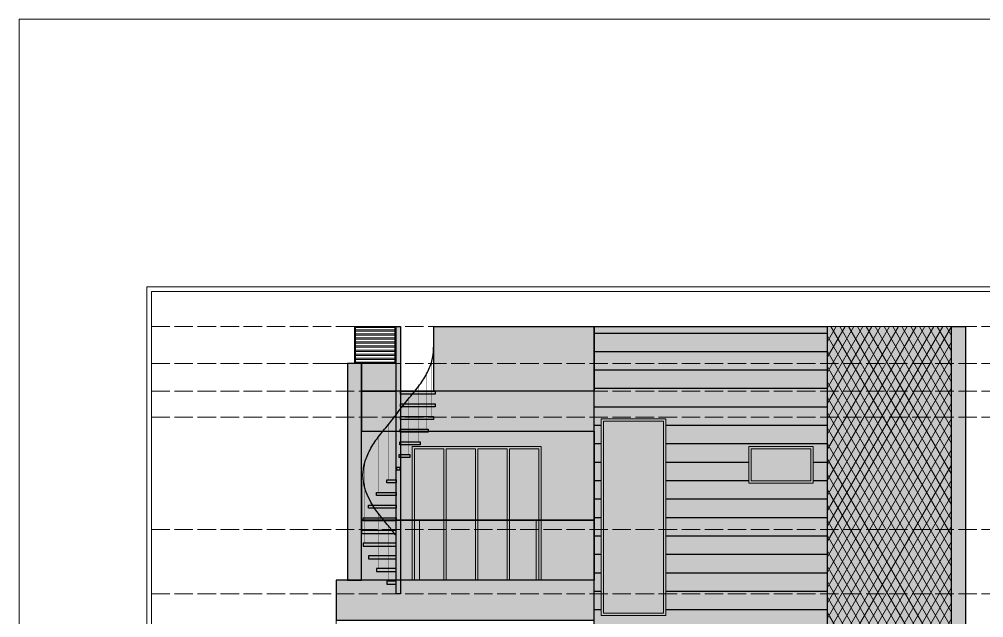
# Model space of a CAD drawing. Header units: millimetres. Extents: x 56222 to 3066687, y -650199 to -121287.
# Drawn here: x 151738 to 152366, y -175197 to -174808 of the extents above; entities that cross this region are included whole.
import ezdxf

# ---------------------------------------------------------------- set-up
doc = ezdxf.new("R2010")
doc.units = ezdxf.units.MM
doc.header["$MEASUREMENT"] = 0
doc.linetypes.add('ACAD_ISO02W100', pattern=[15, 12, -3])
for name, color, linetype, lineweight in [('@~LEVEL GRID LINE', 43, 'ACAD_ISO02W100', 9), ('ELEVATION', 250, 'Continuous', 9), ('ELEVATION ( D~W~RaiL )', 250, 'Continuous', 9), ('ELEVATION ( HATCH )', 251, 'Continuous', 9), ('ELEVATION ( WALL COLOUR ) X_', 7, 'Continuous', 9), ('SECTION', 7, 'Continuous', 9), ('SECTION ( D~W~RaiL )', 250, 'Continuous', 18), ('SECTION ( GLASS  COLOUR ) X_', 7, 'Continuous', 9), ('X_SHEET', 7, 'Continuous', 9)]:
    doc.layers.add(name, color=color, linetype=linetype, lineweight=lineweight)
doc.layers.add('ELEVATION ( GLASS COLOUR ) X_', color=7, linetype='Continuous')
doc.layers.add('ELEVATION )~BOUNDRY ~( WALL COLOUR ) _', color=7, linetype='Continuous')

# ---------------------------------------------------------------- blocks, each defined once
blk = doc.blocks.new('SPRIAL STAIR')
at = {"layer": 'ELEVATION', "lineweight": 30}
h = blk.add_hatch(color=1, dxfattribs=at)
h.set_gradient(color1=(169, 105, 75), color2=(239, 226, 220), one_color=1, tint=0.9, name='CYLINDER')
h.paths.add_polyline_path([(1.5, 0), (-1.5, 0), (-1.5, 174), (1.5, 174)])
at = {"layer": 'ELEVATION', "lineweight": -3}
blk.add_lwpolyline([(1.5, 0), (-1.5, 0), (-1.5, 174), (1.5, 174)], close=True, dxfattribs=at)
at = {"layer": 'ELEVATION', "color": 32, "const_width": 0.18}
for points in [[(23, 132), (23, 168)], [(23, 123.75), (23, 159.75)], [(21.83, 115.5), (21.83, 151.5)], [(18.42, 107.25), (18.42, 143.25)], [(13.11, 99), (13.11, 135)], [(6.42, 90.75), (6.42, 126.75)], [(0, 82.5), (0, 118.5)], [(-6.42, 74.25), (-6.42, 110.25)], [(-13.11, 66), (-13.11, 102)], [(-18.42, 57.75), (-18.42, 93.75)], [(-21.83, 49.5), (-21.83, 85.5)], [(-23, 41.25), (-23, 77.25)], [(-21.83, 33), (-21.83, 69)], [(-18.42, 24.75), (-18.42, 60.75)], [(-13.11, 16.5), (-13.11, 52.5)], [(-6.42, 8.25), (-6.42, 44.25)]]:
    blk.add_lwpolyline(points, dxfattribs=at)
at = {"layer": 'ELEVATION', "color": 32, "lineweight": -3}
for points in [[(1.5, 132), (24, 132), (24, 130), (1.5, 130)], [(1.5, 123.75), (24, 123.75), (24, 121.75), (1.5, 121.75)], [(1.43, 115.5), (22.83, 115.5), (22.83, 113.5), (1.43, 113.5)], [(1.21, 107.25), (19.42, 107.25), (19.42, 105.25), (1.21, 105.25)], [(0.88, 99), (14.11, 99), (14.11, 97), (0.88, 97)], [(0.46, 90.75), (7.42, 90.75), (7.42, 88.75), (0.46, 88.75)], [(-1, 82.5), (1, 82.5), (1, 80.5), (-1, 80.5)], [(-7.42, 74.25), (-1.5, 74.25), (-1.5, 72.25), (-7.42, 72.25)], [(-14.11, 66), (-1.5, 66), (-1.5, 64), (-14.11, 64)], [(-19.42, 57.75), (-1.5, 57.75), (-1.5, 55.75), (-19.42, 55.75)], [(-22.83, 49.5), (-1.5, 49.5), (-1.5, 47.5), (-22.83, 47.5)], [(-24, 39.25), (-1.5, 39.25), (-1.5, 41.25), (-24, 41.25)], [(-22.83, 31), (-1.5, 31), (-1.5, 33), (-22.83, 33)], [(-19.42, 22.75), (-1.5, 22.75), (-1.5, 24.75), (-19.42, 24.75)], [(-14.11, 14.5), (-1.5, 14.5), (-1.5, 16.5), (-14.11, 16.5)], [(-7.42, 6.25), (-1.5, 6.25), (-1.5, 8.25), (-7.42, 8.25)]]:
    blk.add_lwpolyline(points, close=True, dxfattribs=at)
at = {"layer": 'ELEVATION', "color": 32, "lineweight": 30}
blk.add_open_spline([(-1.5, 37.97), (-3.11, 40.08), (-6.9, 44.99), (-13.12, 52.15), (-20.03, 62.59), (-23.89, 74.3), (-22.13, 85.81), (-18.51, 94.14), (-13.13, 102.36), (-6.36, 110.13), (0, 118.5), (6.36, 126.87), (13.13, 134.64), (18.49, 142.86), (22.2, 151.19), (23.19, 159.73), (23.06, 165.25), (23, 168)], degree=3, knots=[2.475585, 2.475585, 2.475585, 2.475585, 10.451449, 21.073335, 30.884245, 48.009061, 56.342265, 65.268822, 75.079732, 85.701618, 96.153067, 106.604516, 117.226402, 127.037312, 135.963869, 144.297073, 152.547073, 152.547073, 152.547073, 152.547073], dxfattribs=at)

msp = doc.modelspace()

# ---------------------------------------------------------------- hatches: boundary and pattern name
at = {"layer": 'ELEVATION'}
h = msp.add_hatch(color=256, dxfattribs=at)
h.set_gradient(color1=(228, 222, 202), color2=(243, 240, 231), one_color=1, tint=0.93, name='CYLINDER')
h.paths.add_polyline_path([(152007.7441, -175007.8348), (152112.2441, -175007.8348), (152112.2441, -175049.8348), (152007.7441, -175049.8348)])
h = msp.add_hatch(color=256, dxfattribs=at)
h.set_gradient(color1=(153, 81, 71), color2=(176, 95, 84), one_color=1, tint=0.51)
h.paths.add_polyline_path([(151960.7441, -175031.8348), (151951.7441, -175031.8348), (151951.7441, -175172.8348), (151960.7441, -175172.8348)])
h = msp.add_hatch(color=256, dxfattribs=at)
h.set_gradient(color1=(228, 222, 202), color2=(243, 240, 231), one_color=1, tint=0.93, name='CYLINDER')
h.paths.add_polyline_path([(151983.2441, -175031.8348), (151960.7441, -175031.8348), (151960.7441, -175049.8348), (151983.2441, -175049.8348)])
at = {"layer": 'ELEVATION', "lineweight": 30}
h = msp.add_hatch(color=256, dxfattribs=at)
h.set_gradient(color1=(255, 207, 158), color2=(255, 232, 209), one_color=1, tint=0.91, name='CYLINDER')
h.paths.add_polyline_path([(151960.7441, -175075.8348), (152112.2441, -175075.8348), (152112.2441, -175172.8348), (151960.7441, -175172.8348)])
h.paths.add_polyline_path([(151993.7441, -175085.8348), (152077.7441, -175085.8348), (152077.7441, -175172.8348), (151993.7441, -175172.8348)], flags=16)
at = {"layer": 'ELEVATION ( D~W~RaiL )'}
h = msp.add_hatch(dxfattribs=at)
h.set_pattern_fill('ANSI32', color=256, scale=7, angle=135, style=0)
h.set_pattern_definition([(180, (151961.4441, -175031.8348), (-4e-16, -2.625), []), (180, (151960.5691, -175030.9598), (-4e-16, -2.625), [])])
h.paths.add_polyline_path([(151956.9441, -175031.8348), (151982.5441, -175031.8348), (151982.5441, -175008.5348), (151956.9441, -175008.5348)])
at = {"layer": 'ELEVATION ( GLASS COLOUR ) X_'}
h = msp.add_hatch(color=256, dxfattribs=at)
h.set_gradient(color1=(196, 215, 217), color2=(243, 247, 247), one_color=1, tint=0.96, name='CYLINDER')
h.paths.add_polyline_path([(152158.7441, -175195.8348), (152116.7441, -175195.8348), (152116.7441, -175067.8348), (152158.7441, -175067.8348)])
h = msp.add_hatch(color=256, dxfattribs=at)
h.set_gradient(color1=(196, 215, 217), color2=(243, 247, 247), one_color=1, tint=0.96, name='CYLINDER')
h.paths.add_polyline_path([(151993.7441, -175085.8348), (152077.7441, -175085.8348), (152077.7441, -175172.8348), (151993.7441, -175172.8348)])
h = msp.add_hatch(color=256, dxfattribs=at)
h.set_gradient(color1=(196, 215, 217), color2=(243, 247, 247), one_color=1, tint=0.96, name='CYLINDER')
h.paths.add_polyline_path([(152212.7441, -175085.8348), (152254.7441, -175085.8348), (152254.7441, -175109.8348), (152212.7441, -175109.8348)])
at = {"layer": 'ELEVATION ( HATCH )', "lineweight": -3}
h = msp.add_hatch(dxfattribs=at)
h.set_pattern_fill('_USER', color=256, scale=12, style=0, pattern_type=0)
h.set_pattern_definition([(0, (4433.325, -1900.031), (0, 12), [])])
h.paths.add_polyline_path([(152263.7441, -175475.8348), (152112.2441, -175475.8348), (152112.2441, -175007.8348), (152263.7441, -175007.8348)])
h.paths.add_polyline_path([(152212.7441, -175287.8348), (152254.7441, -175287.8348), (152254.7441, -175371.8348), (152212.7441, -175371.8348)], flags=16)
h.paths.add_polyline_path([(152212.7441, -175085.8348), (152254.7441, -175085.8348), (152254.7441, -175109.8348), (152212.7441, -175109.8348)], flags=16)
h.paths.add_polyline_path([(152116.7441, -175375.8348), (152158.7441, -175375.8348), (152158.7441, -175399.8348), (152116.7441, -175399.8348)], flags=16)
h.paths.add_polyline_path([(152158.7441, -175327.8348), (152116.7441, -175327.8348), (152116.7441, -175243.8348), (152158.7441, -175243.8348)], flags=16)
h.paths.add_polyline_path([(152158.7441, -175195.8348), (152116.7441, -175195.8348), (152116.7441, -175067.8348), (152158.7441, -175067.8348)], flags=16)
at = {"layer": 'ELEVATION ( HATCH )'}
h = msp.add_hatch(dxfattribs=at)
h.set_pattern_fill('_USER', color=34, scale=5, angle=60, style=0, pattern_type=0)
h.set_pattern_definition([(60, (152259.244, -175475.835), (-4.330127, 2.5), [])])
h.paths.add_polyline_path([(152263.7441, -175475.8348), (152344.7441, -175475.8348), (152344.7441, -175007.7445), (152263.7441, -175007.8348)])
h = msp.add_hatch(dxfattribs=at)
h.set_pattern_fill('_USER', color=34, scale=5, angle=300, style=0, pattern_type=0)
h.set_pattern_definition([(300, (152259.244, -175475.835), (4.330127, 2.5), [])])
h.paths.add_polyline_path([(152263.7441, -175475.8348), (152344.7441, -175475.8348), (152344.7441, -175007.7445), (152263.7441, -175007.8348)])
at = {"layer": 'ELEVATION ( WALL COLOUR ) X_'}
h = msp.add_hatch(color=256, dxfattribs=at)
h.set_gradient(color1=(228, 222, 202), color2=(243, 240, 231), one_color=1, tint=0.93, name='CYLINDER')
h.paths.add_polyline_path([(152263.7441, -175475.8348), (152112.2441, -175475.8348), (152112.2441, -175007.8348), (152263.7441, -175007.8348)])
h.paths.add_polyline_path([(152212.7441, -175287.8348), (152254.7441, -175287.8348), (152254.7441, -175371.8348), (152212.7441, -175371.8348)], flags=16)
h.paths.add_polyline_path([(152212.7441, -175085.8348), (152254.7441, -175085.8348), (152254.7441, -175109.8348), (152212.7441, -175109.8348)], flags=16)
h.paths.add_polyline_path([(152116.7441, -175375.8348), (152158.7441, -175375.8348), (152158.7441, -175399.8348), (152116.7441, -175399.8348)], flags=16)
h.paths.add_polyline_path([(152158.7441, -175327.8348), (152116.7441, -175327.8348), (152116.7441, -175243.8348), (152158.7441, -175243.8348)], flags=16)
h.paths.add_polyline_path([(152158.7441, -175195.8348), (152116.7441, -175195.8348), (152116.7441, -175067.8348), (152158.7441, -175067.8348)], flags=16)
h = msp.add_hatch(color=256, dxfattribs=at)
h.set_gradient(color1=(236, 232, 218), color2=(248, 247, 242), one_color=1, tint=0.96, name='CYLINDER')
h.paths.add_polyline_path([(152263.7441, -175475.8348), (152344.7441, -175475.8348), (152344.7441, -175007.7445), (152263.7441, -175007.8348)])
h = msp.add_hatch(color=256, dxfattribs=at)
h.set_gradient(color1=(228, 222, 202), color2=(243, 240, 231), rotation=90, one_color=1, tint=0.93, name='CYLINDER')
h.paths.add_polyline_path([(152353.7441, -175481.8348), (152344.7441, -175481.8348), (152344.7441, -175007.8348), (152353.7441, -175007.8348)])
h = msp.add_hatch(color=256, dxfattribs=at)
h.set_gradient(color1=(154, 163, 167), color2=(184, 191, 193), rotation=90, one_color=1, tint=0.74, name='CYLINDER')
h.paths.add_polyline_path([(152112.2441, -175049.8348), (151960.7441, -175049.8348), (151960.7441, -175075.8348), (152112.2441, -175075.8348)])
h = msp.add_hatch(color=256, dxfattribs=at)
h.set_gradient(color1=(154, 163, 167), color2=(184, 191, 193), rotation=90, one_color=1, tint=0.74, name='CYLINDER')
h.paths.add_polyline_path([(152112.2441, -175172.8348), (151944.2441, -175172.8348), (151944.2441, -175198.8348), (152112.2441, -175198.8348)])
at = {"layer": 'SECTION ( GLASS  COLOUR ) X_'}
h = msp.add_hatch(color=5, dxfattribs=at)
h.set_gradient(color1=(196, 215, 217), color2=(243, 247, 247), rotation=90, one_color=1, tint=0.96, name='CYLINDER')
h.paths.add_polyline_path([(152112.2441, -175133.8348), (151960.7441, -175133.8348), (151960.7441, -175172.8348), (152112.2441, -175172.8348)])

# ---------------------------------------------------------------- linework, layer by layer
at = {"layer": '@~LEVEL GRID LINE'}
for p, q in [((151824.1204, -175007.8348), (152488.2956, -175007.8348)), ((151824.1204, -175031.8348), (152488.2956, -175031.8348)), ((151824.1204, -175049.8348), (152488.2956, -175049.8348)), ((151824.1204, -175139.8348), (152488.2956, -175139.8348)), ((151824.1204, -175181.8348), (152488.2956, -175181.8348))]:
    msp.add_line(p, q, dxfattribs=at)
at = {"layer": '@~LEVEL GRID LINE', "color": 6}
msp.add_line((151824.1204, -175066.8348), (152488.2956, -175066.8348), dxfattribs=at)
at = {"layer": 'ELEVATION'}
for p, q in [((152007.7441, -175007.8348), (152263.7441, -175007.8348)), ((152007.7441, -175049.8348), (152007.7441, -175007.8348)), ((152112.2441, -175337.8348), (152112.2441, -175007.8348)), ((152263.7441, -175007.8348), (152263.7441, -175481.8348)), ((152344.7441, -175007.8348), (152344.7441, -175481.8348)), ((152353.7441, -175007.8348), (152353.7441, -175481.8348)), ((151983.2441, -175031.8348), (151934.5343, -175031.8348)), ((151951.7441, -175172.8348), (151951.7441, -175031.8348)), ((151960.7441, -175031.8348), (151951.7441, -175031.8348)), ((151960.7441, -175172.8348), (151960.7441, -175031.8348)), ((151944.2441, -175330.8348), (151944.2441, -175172.8348)), ((151944.2441, -175198.8348), (151944.2441, -175172.8348)), ((151944.2441, -175172.8348), (152112.2441, -175172.8348))]:
    msp.add_line(p, q, dxfattribs=at)
at = {"layer": 'ELEVATION', "color": 253}
for p, q in [((151998.6191, -175133.8348), (151998.6191, -175172.8348)), ((152036.4941, -175133.8348), (152036.4941, -175172.8348)), ((152074.3691, -175133.8348), (152074.3691, -175172.8348))]:
    msp.add_line(p, q, dxfattribs=at)
at = {"layer": 'ELEVATION'}
for points in [[(152263.7441, -175475.8348), (152344.7441, -175475.8348), (152344.7441, -175007.7445), (152263.7441, -175007.8348)], [(151960.7441, -175075.8348), (152112.2441, -175075.8348), (152112.2441, -175049.8348), (151960.7441, -175049.8348)]]:
    msp.add_lwpolyline(points, close=True, dxfattribs=at)
at = {"layer": 'ELEVATION ( D~W~RaiL )'}
for points in [[(151956.2441, -175031.8348), (151983.2441, -175031.8348), (151983.2441, -175007.8348), (151956.2441, -175007.8348)], [(151956.9441, -175031.8348), (151982.5441, -175031.8348), (151982.5441, -175008.5348), (151956.9441, -175008.5348)], [(152158.7441, -175195.8348), (152116.7441, -175195.8348), (152116.7441, -175067.8348), (152158.7441, -175067.8348)], [(152157.2441, -175194.3348), (152118.2441, -175194.3348), (152118.2441, -175069.3348), (152157.2441, -175069.3348)], [(151993.7441, -175085.8348), (152077.7441, -175085.8348), (152077.7441, -175172.8348), (151993.7441, -175172.8348)], [(151995.2441, -175087.3348), (152014.3691, -175087.3348), (152014.3691, -175172.8348), (151995.2441, -175172.8348)], [(152015.8691, -175087.3348), (152034.9941, -175087.3348), (152034.9941, -175172.8348), (152015.8691, -175172.8348)], [(152036.4941, -175087.3348), (152055.6191, -175087.3348), (152055.6191, -175172.8348), (152036.4941, -175172.8348)], [(152057.1191, -175087.3348), (152076.2441, -175087.3348), (152076.2441, -175172.8348), (152057.1191, -175172.8348)], [(152212.7441, -175085.8348), (152254.7441, -175085.8348), (152254.7441, -175109.8348), (152212.7441, -175109.8348)], [(152214.2441, -175087.3348), (152253.2441, -175087.3348), (152253.2441, -175108.3348), (152214.2441, -175108.3348)]]:
    msp.add_lwpolyline(points, close=True, dxfattribs=at)
at = {"layer": 'ELEVATION ( GLASS COLOUR ) X_', "color": 45, "true_color": 0x9c8a6c, "const_width": 1}
msp.add_lwpolyline([(151960.7441, -175133.8348), (152112.2441, -175133.8348)], dxfattribs=at)
at = {"layer": 'ELEVATION )~BOUNDRY ~( WALL COLOUR ) _'}
for points in [[(152007.7441, -175007.8348), (152112.2441, -175007.8348), (152112.2441, -175049.8348), (152007.7441, -175049.8348)], [(152263.7441, -175475.8348), (152112.2441, -175475.8348), (152112.2441, -175007.8348), (152263.7441, -175007.8348)], [(152353.7441, -175481.8348), (152344.7441, -175481.8348), (152344.7441, -175007.8348), (152353.7441, -175007.8348)], [(151960.7441, -175031.8348), (151951.7441, -175031.8348), (151951.7441, -175172.8348), (151960.7441, -175172.8348)], [(151983.2441, -175031.8348), (151960.7441, -175031.8348), (151960.7441, -175049.8348), (151983.2441, -175049.8348)], [(152112.2441, -175049.8348), (151960.7441, -175049.8348), (151960.7441, -175075.8348), (152112.2441, -175075.8348)], [(151960.7441, -175075.8348), (152112.2441, -175075.8348), (152112.2441, -175172.8348), (151960.7441, -175172.8348)], [(152112.2441, -175172.8348), (151944.2441, -175172.8348), (151944.2441, -175198.8348), (152112.2441, -175198.8348)]]:
    msp.add_lwpolyline(points, close=True, dxfattribs=at)
at = {"layer": 'SECTION'}
msp.add_line((152112.2441, -175133.8348), (151960.7441, -175133.8348), dxfattribs=at)
msp.add_lwpolyline([(151738.1305, -174807.8014), (154870.4708, -174807.8014), (154870.4708, -176352.3903), (151738.1305, -176352.3903)], close=True, dxfattribs=at)
at = {"layer": 'SECTION ( D~W~RaiL )'}
msp.add_lwpolyline([(151993.7441, -175172.8348), (151993.7441, -175085.8348), (152077.7441, -175085.8348), (152077.7441, -175172.8348), (151993.7441, -175172.8348)], dxfattribs=at)
at = {"layer": 'SECTION ( GLASS  COLOUR ) X_'}
msp.add_lwpolyline([(152112.2441, -175133.8348), (151960.7441, -175133.8348), (151960.7441, -175172.8348), (152112.2441, -175172.8348)], close=True, dxfattribs=at)
at = {"layer": 'X_SHEET'}
for points in [[(152588.2688, -175516.9921), (151821.1204, -175516.9921), (151821.1204, -174982.0593), (152588.2688, -174982.0593)], [(151824.1204, -175513.9921), (152488.2956, -175513.9921), (152488.2956, -174985.0593), (151824.1204, -174985.0593)]]:
    msp.add_lwpolyline(points, close=True, dxfattribs=at)

# ---------------------------------------------------------------- block references
at = {"layer": 'ELEVATION', "color": 1, "lineweight": 30}
msp.add_blockref('SPRIAL STAIR', (151984.7441, -175181.8348), dxfattribs=at)

doc.saveas('drawing.dxf')
